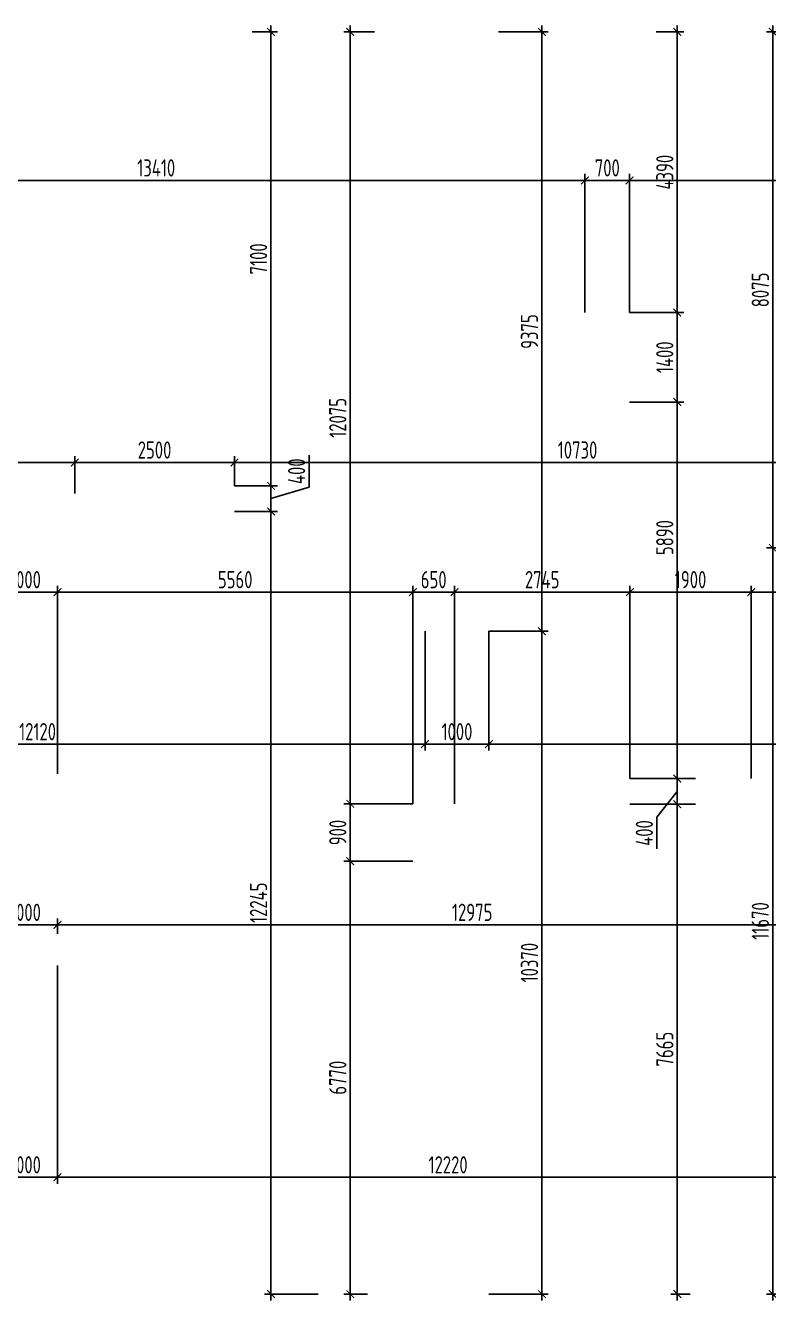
# Model space of a CAD drawing. Header units: millimetres. Extents: x -180271 to 536090, y 55086 to 131231.
# Drawn here: x 501699 to 513321, y 66626 to 86571 of the extents above; entities that cross this region are included whole.
import ezdxf

# ---------------------------------------------------------------- set-up
doc = ezdxf.new("R2010")
doc.units = ezdxf.units.MM
doc.layers.add('Размеры кровли ВК', color=14, linetype='Continuous', lineweight=9)
doc.layers.add('РАЗМЕРЫ КРОВЛИ ОВ', color=204, linetype='Continuous')
doc.layers.get('0').off()
doc.styles.add('ISOCPEUR', font='isocpeur.ttf', dxfattribs={"width": 0.7})
doc.dimstyles.new('R_100', dxfattribs={"dimtxt": 270, "dimasz": 120, "dimexe": 100, "dimexo": 0, "dimgap": 60, "dimtad": 1, "dimdec": 0, "dimrnd": 5, "dimzin": 0, "dimdsep": 46, "dimtxsty": 'ISOCPEUR', "dimblk": 'ARCHTICK', "dimcen": 0, "dimdle": 100, "dimclrd": 256, "dimclre": 256, "dimclrt": 256, "dimadec": 0, "dimazin": 0, "dimtfac": 2, "dimtdec": 0, "dimtofl": 0, "dimtmove": 1, "dimatfit": 3, "dimfxl": 1, "dimtvp": 3, "dimtolj": 1, "dimtzin": 0, "dimarcsym": 0})

# ---------------------------------------------------------------- blocks, each defined once
blk = doc.blocks.new('_ArchTick')
at = {"color": 0, "linetype": 'ByBlock', "const_width": 0.15}
blk.add_lwpolyline([(-0.5, -0.5), (0.5, 0.5)], dxfattribs=at)
blk = doc.blocks.new('*D3733')
at = {"layer": 'РАЗМЕРЫ КРОВЛИ ОВ', "lineweight": -2, "transparency": 16777216}
for p, q in [((501199, 74866), (501199, 77807)), ((502199, 74866), (502199, 77807)), ((501099, 77707), (502299, 77707))]:
    blk.add_line(p, q, dxfattribs=at)
at = {"layer": 'РАЗМЕРЫ КРОВЛИ ОВ', "lineweight": -2, "transparency": 16777216, "xscale": 120, "yscale": 120, "zscale": 120, "rotation": 180}
blk.add_blockref('_ArchTick', (501199, 77707), dxfattribs=at)
at = {"layer": 'РАЗМЕРЫ КРОВЛИ ОВ', "lineweight": -2, "transparency": 16777216, "xscale": 120, "yscale": 120, "zscale": 120}
blk.add_blockref('_ArchTick', (502199, 77707), dxfattribs=at)
at = {"layer": 'РАЗМЕРЫ КРОВЛИ ОВ', "transparency": 16777216, "insert": (501699, 77902), "char_height": 270, "attachment_point": 5, "style": 'ISOCPEUR'}
blk.add_mtext('\\A1;1000', dxfattribs=at)
blk = doc.blocks.new('*D3734')
at = {"layer": 'РАЗМЕРЫ КРОВЛИ ОВ', "lineweight": -2, "transparency": 16777216}
for p, q in [((502199, 74866), (502199, 77807)), ((507759, 74396), (507759, 77807)), ((502099, 77707), (507859, 77707))]:
    blk.add_line(p, q, dxfattribs=at)
at = {"layer": 'РАЗМЕРЫ КРОВЛИ ОВ', "lineweight": -2, "transparency": 16777216, "xscale": 120, "yscale": 120, "zscale": 120, "rotation": 180}
blk.add_blockref('_ArchTick', (502199, 77707), dxfattribs=at)
at = {"layer": 'РАЗМЕРЫ КРОВЛИ ОВ', "lineweight": -2, "transparency": 16777216, "xscale": 120, "yscale": 120, "zscale": 120}
blk.add_blockref('_ArchTick', (507759, 77707), dxfattribs=at)
at = {"layer": 'РАЗМЕРЫ КРОВЛИ ОВ', "transparency": 16777216, "insert": (504979, 77902), "char_height": 270, "attachment_point": 5, "style": 'ISOCPEUR'}
blk.add_mtext('\\A1;5560', dxfattribs=at)
blk = doc.blocks.new('*D3735')
at = {"layer": 'РАЗМЕРЫ КРОВЛИ ОВ', "lineweight": -2, "transparency": 16777216}
for p, q in [((507759, 74396), (507759, 77807)), ((508409, 74396), (508409, 77807)), ((507659, 77707), (508509, 77707))]:
    blk.add_line(p, q, dxfattribs=at)
at = {"layer": 'РАЗМЕРЫ КРОВЛИ ОВ', "lineweight": -2, "transparency": 16777216, "xscale": 120, "yscale": 120, "zscale": 120, "rotation": 180}
blk.add_blockref('_ArchTick', (507759, 77707), dxfattribs=at)
at = {"layer": 'РАЗМЕРЫ КРОВЛИ ОВ', "lineweight": -2, "transparency": 16777216, "xscale": 120, "yscale": 120, "zscale": 120}
blk.add_blockref('_ArchTick', (508409, 77707), dxfattribs=at)
at = {"layer": 'РАЗМЕРЫ КРОВЛИ ОВ', "transparency": 16777216, "insert": (508084, 77902), "char_height": 270, "attachment_point": 5, "style": 'ISOCPEUR'}
blk.add_mtext('\\A1;650', dxfattribs=at)
blk = doc.blocks.new('*D3736')
at = {"layer": 'РАЗМЕРЫ КРОВЛИ ОВ', "lineweight": -2, "transparency": 16777216}
for p, q in [((508409, 74396), (508409, 77807)), ((511152, 74790), (511152, 77807)), ((508309, 77707), (511252, 77707))]:
    blk.add_line(p, q, dxfattribs=at)
at = {"layer": 'РАЗМЕРЫ КРОВЛИ ОВ', "lineweight": -2, "transparency": 16777216, "xscale": 120, "yscale": 120, "zscale": 120, "rotation": 180}
blk.add_blockref('_ArchTick', (508409, 77707), dxfattribs=at)
at = {"layer": 'РАЗМЕРЫ КРОВЛИ ОВ', "lineweight": -2, "transparency": 16777216, "xscale": 120, "yscale": 120, "zscale": 120}
blk.add_blockref('_ArchTick', (511152, 77707), dxfattribs=at)
at = {"layer": 'РАЗМЕРЫ КРОВЛИ ОВ', "transparency": 16777216, "insert": (509781, 77902), "char_height": 270, "attachment_point": 5, "style": 'ISOCPEUR'}
blk.add_mtext('\\A1;2745', dxfattribs=at)
blk = doc.blocks.new('*D3737')
at = {"layer": 'РАЗМЕРЫ КРОВЛИ ОВ', "lineweight": -2, "transparency": 16777216}
for p, q in [((529639, 78248), (529639, 77607)), ((513051, 74790), (513051, 77807)), ((512951, 77707), (529739, 77707))]:
    blk.add_line(p, q, dxfattribs=at)
at = {"layer": 'РАЗМЕРЫ КРОВЛИ ОВ', "lineweight": -2, "transparency": 16777216, "xscale": 120, "yscale": 120, "zscale": 120, "rotation": 180}
blk.add_blockref('_ArchTick', (513051, 77707), dxfattribs=at)
at = {"layer": 'РАЗМЕРЫ КРОВЛИ ОВ', "lineweight": -2, "transparency": 16777216, "xscale": 120, "yscale": 120, "zscale": 120}
blk.add_blockref('_ArchTick', (529639, 77707), dxfattribs=at)
at = {"layer": 'РАЗМЕРЫ КРОВЛИ ОВ', "transparency": 16777216, "insert": (521345, 77902), "char_height": 270, "attachment_point": 5, "style": 'ISOCPEUR'}
blk.add_mtext('\\A1;16590', dxfattribs=at)
blk = doc.blocks.new('*D3746')
at = {"layer": 'РАЗМЕРЫ КРОВЛИ ОВ', "lineweight": -2, "transparency": 16777216}
for p, q in [((497039, 80611), (497039, 84248)), ((510449, 82081), (510449, 84248)), ((496939, 84148), (510549, 84148))]:
    blk.add_line(p, q, dxfattribs=at)
at = {"layer": 'РАЗМЕРЫ КРОВЛИ ОВ', "lineweight": -2, "transparency": 16777216, "xscale": 120, "yscale": 120, "zscale": 120, "rotation": 180}
blk.add_blockref('_ArchTick', (497039, 84148), dxfattribs=at)
at = {"layer": 'РАЗМЕРЫ КРОВЛИ ОВ', "lineweight": -2, "transparency": 16777216, "xscale": 120, "yscale": 120, "zscale": 120}
blk.add_blockref('_ArchTick', (510449, 84148), dxfattribs=at)
at = {"layer": 'РАЗМЕРЫ КРОВЛИ ОВ', "transparency": 16777216, "insert": (503744, 84343), "char_height": 270, "attachment_point": 5, "style": 'ISOCPEUR'}
blk.add_mtext('\\A1;13410', dxfattribs=at)
blk = doc.blocks.new('*D3747')
at = {"layer": 'РАЗМЕРЫ КРОВЛИ ОВ', "lineweight": -2, "transparency": 16777216}
for p, q in [((510449, 82081), (510449, 84248)), ((511149, 82081), (511149, 84248)), ((510349, 84148), (511249, 84148))]:
    blk.add_line(p, q, dxfattribs=at)
at = {"layer": 'РАЗМЕРЫ КРОВЛИ ОВ', "lineweight": -2, "transparency": 16777216, "xscale": 120, "yscale": 120, "zscale": 120, "rotation": 180}
blk.add_blockref('_ArchTick', (510449, 84148), dxfattribs=at)
at = {"layer": 'РАЗМЕРЫ КРОВЛИ ОВ', "lineweight": -2, "transparency": 16777216, "xscale": 120, "yscale": 120, "zscale": 120}
blk.add_blockref('_ArchTick', (511149, 84148), dxfattribs=at)
at = {"layer": 'РАЗМЕРЫ КРОВЛИ ОВ', "transparency": 16777216, "insert": (510799, 84343), "char_height": 270, "attachment_point": 5, "style": 'ISOCPEUR'}
blk.add_mtext('\\A1;700', dxfattribs=at)
blk = doc.blocks.new('*D3748')
at = {"layer": 'РАЗМЕРЫ КРОВЛИ ОВ', "lineweight": -2, "transparency": 16777216}
for p, q in [((511149, 82081), (511149, 84248)), ((519039, 83814), (519039, 84248)), ((511049, 84148), (519139, 84148))]:
    blk.add_line(p, q, dxfattribs=at)
at = {"layer": 'РАЗМЕРЫ КРОВЛИ ОВ', "lineweight": -2, "transparency": 16777216, "xscale": 120, "yscale": 120, "zscale": 120, "rotation": 180}
blk.add_blockref('_ArchTick', (511149, 84148), dxfattribs=at)
at = {"layer": 'РАЗМЕРЫ КРОВЛИ ОВ', "lineweight": -2, "transparency": 16777216, "xscale": 120, "yscale": 120, "zscale": 120}
blk.add_blockref('_ArchTick', (519039, 84148), dxfattribs=at)
at = {"layer": 'РАЗМЕРЫ КРОВЛИ ОВ', "transparency": 16777216, "insert": (515094, 84343), "char_height": 270, "attachment_point": 5, "style": 'ISOCPEUR'}
blk.add_mtext('\\A1;7890', dxfattribs=at)
blk = doc.blocks.new('*D3776')
at = {"layer": 'РАЗМЕРЫ КРОВЛИ ОВ', "lineweight": -2, "transparency": 16777216}
for p, q in [((502199, 71866), (502199, 68453)), ((514419, 70116), (514419, 68453)), ((514519, 68553), (502099, 68553))]:
    blk.add_line(p, q, dxfattribs=at)
at = {"layer": 'РАЗМЕРЫ КРОВЛИ ОВ', "lineweight": -2, "transparency": 16777216, "xscale": 120, "yscale": 120, "zscale": 120, "rotation": 180}
blk.add_blockref('_ArchTick', (502199, 68553), dxfattribs=at)
at = {"layer": 'РАЗМЕРЫ КРОВЛИ ОВ', "lineweight": -2, "transparency": 16777216, "xscale": 120, "yscale": 120, "zscale": 120}
blk.add_blockref('_ArchTick', (514419, 68553), dxfattribs=at)
at = {"layer": 'РАЗМЕРЫ КРОВЛИ ОВ', "transparency": 16777216, "insert": (508309, 68748), "char_height": 270, "attachment_point": 5, "style": 'ISOCPEUR'}
blk.add_mtext('\\A1;12220', dxfattribs=at)
blk = doc.blocks.new('*D3777')
at = {"layer": 'РАЗМЕРЫ КРОВЛИ ОВ', "lineweight": -2, "transparency": 16777216}
for p, q in [((501199, 71866), (501199, 68453)), ((502199, 71866), (502199, 68453)), ((502299, 68553), (501099, 68553))]:
    blk.add_line(p, q, dxfattribs=at)
at = {"layer": 'РАЗМЕРЫ КРОВЛИ ОВ', "lineweight": -2, "transparency": 16777216, "xscale": 120, "yscale": 120, "zscale": 120, "rotation": 180}
blk.add_blockref('_ArchTick', (501199, 68553), dxfattribs=at)
at = {"layer": 'РАЗМЕРЫ КРОВЛИ ОВ', "lineweight": -2, "transparency": 16777216, "xscale": 120, "yscale": 120, "zscale": 120}
blk.add_blockref('_ArchTick', (502199, 68553), dxfattribs=at)
at = {"layer": 'РАЗМЕРЫ КРОВЛИ ОВ', "transparency": 16777216, "insert": (501699, 68748), "char_height": 270, "attachment_point": 5, "style": 'ISOCPEUR'}
blk.add_mtext('\\A1;1000', dxfattribs=at)
blk = doc.blocks.new('*D3798')
at = {"layer": 'РАЗМЕРЫ КРОВЛИ ОВ', "lineweight": -2, "transparency": 16777216}
for p, q in [((501199, 72397), (501199, 72603)), ((502199, 72362), (502199, 72603)), ((501099, 72503), (502299, 72503))]:
    blk.add_line(p, q, dxfattribs=at)
at = {"layer": 'РАЗМЕРЫ КРОВЛИ ОВ', "lineweight": -2, "transparency": 16777216, "xscale": 120, "yscale": 120, "zscale": 120, "rotation": 180}
blk.add_blockref('_ArchTick', (501199, 72503), dxfattribs=at)
at = {"layer": 'РАЗМЕРЫ КРОВЛИ ОВ', "lineweight": -2, "transparency": 16777216, "xscale": 120, "yscale": 120, "zscale": 120}
blk.add_blockref('_ArchTick', (502199, 72503), dxfattribs=at)
at = {"layer": 'РАЗМЕРЫ КРОВЛИ ОВ', "transparency": 16777216, "insert": (501699, 72698), "char_height": 270, "attachment_point": 5, "style": 'ISOCPEUR'}
blk.add_mtext('\\A1;1000', dxfattribs=at)
blk = doc.blocks.new('*D3799')
at = {"layer": 'РАЗМЕРЫ КРОВЛИ ОВ', "lineweight": -2, "transparency": 16777216}
for p, q in [((515172, 72961), (515172, 72403)), ((502199, 72362), (502199, 72603)), ((502099, 72503), (515272, 72503))]:
    blk.add_line(p, q, dxfattribs=at)
at = {"layer": 'РАЗМЕРЫ КРОВЛИ ОВ', "lineweight": -2, "transparency": 16777216, "xscale": 120, "yscale": 120, "zscale": 120, "rotation": 180}
blk.add_blockref('_ArchTick', (502199, 72503), dxfattribs=at)
at = {"layer": 'РАЗМЕРЫ КРОВЛИ ОВ', "lineweight": -2, "transparency": 16777216, "xscale": 120, "yscale": 120, "zscale": 120}
blk.add_blockref('_ArchTick', (515172, 72503), dxfattribs=at)
at = {"layer": 'РАЗМЕРЫ КРОВЛИ ОВ', "transparency": 16777216, "insert": (508686, 72698), "char_height": 270, "attachment_point": 5, "style": 'ISOCPEUR'}
blk.add_mtext('\\A1;12975', dxfattribs=at)
blk = doc.blocks.new('*D3814')
at = {"layer": 'РАЗМЕРЫ КРОВЛИ ОВ', "lineweight": -2, "transparency": 16777216}
for p, q in [((507759, 73496), (506679, 73496)), ((506779, 66626), (506779, 73596)), ((507047, 66726), (506679, 66726))]:
    blk.add_line(p, q, dxfattribs=at)
at = {"layer": 'РАЗМЕРЫ КРОВЛИ ОВ', "lineweight": -2, "transparency": 16777216, "xscale": 120, "yscale": 120, "zscale": 120}
for p, rotation in [((506779, 73496), 90), ((506779, 66726), 270)]:
    blk.add_blockref('_ArchTick', p, dxfattribs=dict(at, rotation=rotation))
at = {"layer": 'РАЗМЕРЫ КРОВЛИ ОВ', "transparency": 16777216, "insert": (506584, 70111), "char_height": 270, "attachment_point": 5, "rotation": 90, "style": 'ISOCPEUR'}
blk.add_mtext('\\A1;6770', dxfattribs=at)
blk = doc.blocks.new('*D3815')
at = {"layer": 'РАЗМЕРЫ КРОВЛИ ОВ', "lineweight": -2, "transparency": 16777216}
for p, q in [((507759, 74396), (506679, 74396)), ((506779, 73396), (506779, 74496)), ((507759, 73496), (506679, 73496))]:
    blk.add_line(p, q, dxfattribs=at)
at = {"layer": 'РАЗМЕРЫ КРОВЛИ ОВ', "lineweight": -2, "transparency": 16777216, "xscale": 120, "yscale": 120, "zscale": 120}
for p, rotation in [((506779, 74396), 90), ((506779, 73496), 270)]:
    blk.add_blockref('_ArchTick', p, dxfattribs=dict(at, rotation=rotation))
at = {"layer": 'РАЗМЕРЫ КРОВЛИ ОВ', "transparency": 16777216, "insert": (506584, 73946), "char_height": 270, "attachment_point": 5, "rotation": 90, "style": 'ISOCPEUR'}
blk.add_mtext('\\A1;900', dxfattribs=at)
blk = doc.blocks.new('*D3816')
at = {"layer": 'РАЗМЕРЫ КРОВЛИ ОВ', "lineweight": -2, "transparency": 16777216}
for p, q in [((506779, 74296), (506779, 86571)), ((507159, 86471), (506679, 86471)), ((507759, 74396), (506679, 74396))]:
    blk.add_line(p, q, dxfattribs=at)
at = {"layer": 'РАЗМЕРЫ КРОВЛИ ОВ', "lineweight": -2, "transparency": 16777216, "xscale": 120, "yscale": 120, "zscale": 120}
for p, rotation in [((506779, 86471), 90), ((506779, 74396), 270)]:
    blk.add_blockref('_ArchTick', p, dxfattribs=dict(at, rotation=rotation))
at = {"layer": 'РАЗМЕРЫ КРОВЛИ ОВ', "transparency": 16777216, "insert": (506584, 80433), "char_height": 270, "attachment_point": 5, "rotation": 90, "style": 'ISOCPEUR'}
blk.add_mtext('\\A1;12075', dxfattribs=at)
blk = doc.blocks.new('*D3817')
at = {"layer": 'РАЗМЕРЫ КРОВЛИ ОВ', "lineweight": -2, "transparency": 16777216}
for p, q in [((511894, 66626), (511894, 74490)), ((511152, 74390), (511994, 74390)), ((512095, 66726), (511794, 66726))]:
    blk.add_line(p, q, dxfattribs=at)
at = {"layer": 'РАЗМЕРЫ КРОВЛИ ОВ', "lineweight": -2, "transparency": 16777216, "xscale": 120, "yscale": 120, "zscale": 120}
for p, rotation in [((511894, 74390), 90), ((511894, 66726), 270)]:
    blk.add_blockref('_ArchTick', p, dxfattribs=dict(at, rotation=rotation))
at = {"layer": 'РАЗМЕРЫ КРОВЛИ ОВ', "transparency": 16777216, "insert": (511699, 70558), "char_height": 270, "attachment_point": 5, "rotation": 90, "style": 'ISOCPEUR'}
blk.add_mtext('\\A1;7665', dxfattribs=at)
blk = doc.blocks.new('*D3818')
at = {"layer": 'РАЗМЕРЫ КРОВЛИ ОВ', "lineweight": -2, "transparency": 16777216}
for p, q in [((511894, 74690), (511894, 80781)), ((511149, 80681), (511994, 80681)), ((511152, 74790), (511994, 74790))]:
    blk.add_line(p, q, dxfattribs=at)
at = {"layer": 'РАЗМЕРЫ КРОВЛИ ОВ', "lineweight": -2, "transparency": 16777216, "xscale": 120, "yscale": 120, "zscale": 120}
for p, rotation in [((511894, 80681), 90), ((511894, 74790), 270)]:
    blk.add_blockref('_ArchTick', p, dxfattribs=dict(at, rotation=rotation))
at = {"layer": 'РАЗМЕРЫ КРОВЛИ ОВ', "transparency": 16777216, "insert": (511699, 78560), "char_height": 270, "attachment_point": 5, "rotation": 90, "style": 'ISOCPEUR'}
blk.add_mtext('\\A1;5890', dxfattribs=at)
blk = doc.blocks.new('*D3819')
at = {"layer": 'РАЗМЕРЫ КРОВЛИ ОВ', "lineweight": -2, "transparency": 16777216}
for p, q in [((511894, 80581), (511894, 82181)), ((511149, 82081), (511994, 82081)), ((511149, 80681), (511994, 80681))]:
    blk.add_line(p, q, dxfattribs=at)
at = {"layer": 'РАЗМЕРЫ КРОВЛИ ОВ', "lineweight": -2, "transparency": 16777216, "xscale": 120, "yscale": 120, "zscale": 120}
for p, rotation in [((511894, 82081), 90), ((511894, 80681), 270)]:
    blk.add_blockref('_ArchTick', p, dxfattribs=dict(at, rotation=rotation))
at = {"layer": 'РАЗМЕРЫ КРОВЛИ ОВ', "transparency": 16777216, "insert": (511699, 81381), "char_height": 270, "attachment_point": 5, "rotation": 90, "style": 'ISOCPEUR'}
blk.add_mtext('\\A1;1400', dxfattribs=at)
blk = doc.blocks.new('*D3820')
at = {"layer": 'РАЗМЕРЫ КРОВЛИ ОВ', "lineweight": -2, "transparency": 16777216}
for p, q in [((511894, 81981), (511894, 86571)), ((511562, 86471), (511994, 86471)), ((511149, 82081), (511994, 82081))]:
    blk.add_line(p, q, dxfattribs=at)
at = {"layer": 'РАЗМЕРЫ КРОВЛИ ОВ', "lineweight": -2, "transparency": 16777216, "xscale": 120, "yscale": 120, "zscale": 120}
for p, rotation in [((511894, 86471), 90), ((511894, 82081), 270)]:
    blk.add_blockref('_ArchTick', p, dxfattribs=dict(at, rotation=rotation))
at = {"layer": 'РАЗМЕРЫ КРОВЛИ ОВ', "transparency": 16777216, "insert": (511699, 84276), "char_height": 270, "attachment_point": 5, "rotation": 90, "style": 'ISOCPEUR'}
blk.add_mtext('\\A1;4390', dxfattribs=at)
blk = doc.blocks.new('*D3852')
at = {"layer": 'РАЗМЕРЫ КРОВЛИ ОВ', "lineweight": -2, "transparency": 16777216}
for p, q in [((504967, 79370), (504967, 79835)), ((515700, 79370), (515700, 79835)), ((515800, 79735), (504867, 79735))]:
    blk.add_line(p, q, dxfattribs=at)
at = {"layer": 'РАЗМЕРЫ КРОВЛИ ОВ', "lineweight": -2, "transparency": 16777216, "xscale": 120, "yscale": 120, "zscale": 120, "rotation": 180}
blk.add_blockref('_ArchTick', (504967, 79735), dxfattribs=at)
at = {"layer": 'РАЗМЕРЫ КРОВЛИ ОВ', "lineweight": -2, "transparency": 16777216, "xscale": 120, "yscale": 120, "zscale": 120}
blk.add_blockref('_ArchTick', (515700, 79735), dxfattribs=at)
at = {"layer": 'РАЗМЕРЫ КРОВЛИ ОВ', "transparency": 16777216, "insert": (510334, 79930), "char_height": 270, "attachment_point": 5, "style": 'ISOCPEUR'}
blk.add_mtext('\\A1;10730', dxfattribs=at)
blk = doc.blocks.new('*D3853')
at = {"layer": 'РАЗМЕРЫ КРОВЛИ ОВ', "lineweight": -2, "transparency": 16777216}
for p, q in [((502469, 79250), (502469, 79835)), ((504967, 79370), (504967, 79835)), ((505067, 79735), (502369, 79735))]:
    blk.add_line(p, q, dxfattribs=at)
at = {"layer": 'РАЗМЕРЫ КРОВЛИ ОВ', "lineweight": -2, "transparency": 16777216, "xscale": 120, "yscale": 120, "zscale": 120, "rotation": 180}
blk.add_blockref('_ArchTick', (502469, 79735), dxfattribs=at)
at = {"layer": 'РАЗМЕРЫ КРОВЛИ ОВ', "lineweight": -2, "transparency": 16777216, "xscale": 120, "yscale": 120, "zscale": 120}
blk.add_blockref('_ArchTick', (504967, 79735), dxfattribs=at)
at = {"layer": 'РАЗМЕРЫ КРОВЛИ ОВ', "transparency": 16777216, "insert": (503718, 79930), "char_height": 270, "attachment_point": 5, "style": 'ISOCPEUR'}
blk.add_mtext('\\A1;2500', dxfattribs=at)
blk = doc.blocks.new('*D3854')
at = {"layer": 'РАЗМЕРЫ КРОВЛИ ОВ', "lineweight": -2, "transparency": 16777216}
for p, q in [((495702, 79250), (495702, 79835)), ((502469, 79250), (502469, 79835)), ((502569, 79735), (495602, 79735))]:
    blk.add_line(p, q, dxfattribs=at)
at = {"layer": 'РАЗМЕРЫ КРОВЛИ ОВ', "lineweight": -2, "transparency": 16777216, "xscale": 120, "yscale": 120, "zscale": 120, "rotation": 180}
blk.add_blockref('_ArchTick', (495702, 79735), dxfattribs=at)
at = {"layer": 'РАЗМЕРЫ КРОВЛИ ОВ', "lineweight": -2, "transparency": 16777216, "xscale": 120, "yscale": 120, "zscale": 120}
blk.add_blockref('_ArchTick', (502469, 79735), dxfattribs=at)
at = {"layer": 'РАЗМЕРЫ КРОВЛИ ОВ', "transparency": 16777216, "insert": (499086, 79930), "char_height": 270, "attachment_point": 5, "style": 'ISOCPEUR'}
blk.add_mtext('\\A1;6765', dxfattribs=at)
blk = doc.blocks.new('*D3857')
at = {"layer": 'РАЗМЕРЫ КРОВЛИ ОВ', "lineweight": -2, "transparency": 16777216}
for p, q in [((511152, 74790), (511152, 77807)), ((513051, 74790), (513051, 77807)), ((513151, 77707), (511052, 77707))]:
    blk.add_line(p, q, dxfattribs=at)
at = {"layer": 'РАЗМЕРЫ КРОВЛИ ОВ', "lineweight": -2, "transparency": 16777216, "xscale": 120, "yscale": 120, "zscale": 120, "rotation": 180}
blk.add_blockref('_ArchTick', (511152, 77707), dxfattribs=at)
at = {"layer": 'РАЗМЕРЫ КРОВЛИ ОВ', "lineweight": -2, "transparency": 16777216, "xscale": 120, "yscale": 120, "zscale": 120}
blk.add_blockref('_ArchTick', (513051, 77707), dxfattribs=at)
at = {"layer": 'РАЗМЕРЫ КРОВЛИ ОВ', "transparency": 16777216, "insert": (512102, 77902), "char_height": 270, "attachment_point": 5, "style": 'ISOCPEUR'}
blk.add_mtext('\\A1;1900', dxfattribs=at)
blk = doc.blocks.new('*D3858')
at = {"layer": 'РАЗМЕРЫ КРОВЛИ ОВ', "lineweight": -2, "transparency": 16777216}
for p, q in [((511894, 74890), (511894, 74290)), ((512178, 74790), (511794, 74790)), ((511894, 74590), (511574, 74188)), ((512178, 74390), (511794, 74390)), ((511574, 74188), (511574, 73690))]:
    blk.add_line(p, q, dxfattribs=at)
at = {"layer": 'РАЗМЕРЫ КРОВЛИ ОВ', "lineweight": -2, "transparency": 16777216, "xscale": 120, "yscale": 120, "zscale": 120}
for p, rotation in [((511894, 74790), 90), ((511894, 74390), 270)]:
    blk.add_blockref('_ArchTick', p, dxfattribs=dict(at, rotation=rotation))
at = {"layer": 'РАЗМЕРЫ КРОВЛИ ОВ', "transparency": 16777216, "insert": (511379, 73939), "char_height": 270, "attachment_point": 5, "rotation": 90, "style": 'ISOCPEUR'}
blk.add_mtext('\\A1;400', dxfattribs=at)
blk = doc.blocks.new('*D3862')
at = {"layer": 'РАЗМЕРЫ КРОВЛИ ОВ', "lineweight": -2, "transparency": 16777216}
for p, q in [((505539, 86571), (505539, 79270)), ((505244, 86471), (505639, 86471)), ((504967, 79370), (505639, 79370))]:
    blk.add_line(p, q, dxfattribs=at)
at = {"layer": 'РАЗМЕРЫ КРОВЛИ ОВ', "lineweight": -2, "transparency": 16777216, "xscale": 120, "yscale": 120, "zscale": 120}
for p, rotation in [((505539, 86471), 90), ((505539, 79370), 270)]:
    blk.add_blockref('_ArchTick', p, dxfattribs=dict(at, rotation=rotation))
at = {"layer": 'РАЗМЕРЫ КРОВЛИ ОВ', "transparency": 16777216, "insert": (505344, 82920), "char_height": 270, "attachment_point": 5, "rotation": 90, "style": 'ISOCPEUR'}
blk.add_mtext('\\A1;7100', dxfattribs=at)
blk = doc.blocks.new('*D3863')
at = {"layer": 'РАЗМЕРЫ КРОВЛИ ОВ', "lineweight": -2, "transparency": 16777216}
for p, q in [((506134, 79349), (506134, 79847)), ((505539, 79470), (505539, 78870)), ((504967, 79370), (505639, 79370)), ((505539, 79170), (506134, 79349)), ((504967, 78970), (505639, 78970))]:
    blk.add_line(p, q, dxfattribs=at)
at = {"layer": 'РАЗМЕРЫ КРОВЛИ ОВ', "lineweight": -2, "transparency": 16777216, "xscale": 120, "yscale": 120, "zscale": 120}
for p, rotation in [((505539, 79370), 90), ((505539, 78970), 270)]:
    blk.add_blockref('_ArchTick', p, dxfattribs=dict(at, rotation=rotation))
at = {"layer": 'РАЗМЕРЫ КРОВЛИ ОВ', "transparency": 16777216, "insert": (505939, 79598), "char_height": 270, "attachment_point": 5, "rotation": 90, "style": 'ISOCPEUR'}
blk.add_mtext('\\A1;400', dxfattribs=at)
blk = doc.blocks.new('*D3864')
at = {"layer": 'РАЗМЕРЫ КРОВЛИ ОВ', "lineweight": -2, "transparency": 16777216}
for p, q in [((505539, 79070), (505539, 66626)), ((504967, 78970), (505639, 78970)), ((506275, 66726), (505439, 66726))]:
    blk.add_line(p, q, dxfattribs=at)
at = {"layer": 'РАЗМЕРЫ КРОВЛИ ОВ', "lineweight": -2, "transparency": 16777216, "xscale": 120, "yscale": 120, "zscale": 120}
for p, rotation in [((505539, 78970), 90), ((505539, 66726), 270)]:
    blk.add_blockref('_ArchTick', p, dxfattribs=dict(at, rotation=rotation))
at = {"layer": 'РАЗМЕРЫ КРОВЛИ ОВ', "transparency": 16777216, "insert": (505344, 72848), "char_height": 270, "attachment_point": 5, "rotation": 90, "style": 'ISOCPEUR'}
blk.add_mtext('\\A1;12245', dxfattribs=at)
blk = doc.blocks.new('*D22565')
at = {"layer": 'Размеры кровли ВК', "lineweight": -2, "transparency": 16777216}
for p, q in [((509777, 77196), (509777, 66626)), ((508948, 77096), (509877, 77096)), ((508948, 66726), (509877, 66726))]:
    blk.add_line(p, q, dxfattribs=at)
at = {"layer": 'Размеры кровли ВК', "lineweight": -2, "transparency": 16777216, "xscale": 120, "yscale": 120, "zscale": 120}
for p, rotation in [((509777, 77096), 90), ((509777, 66726), 270)]:
    blk.add_blockref('_ArchTick', p, dxfattribs=dict(at, rotation=rotation))
at = {"layer": 'Размеры кровли ВК', "transparency": 16777216, "insert": (509582, 71911), "char_height": 270, "attachment_point": 5, "rotation": 90, "style": 'ISOCPEUR'}
blk.add_mtext('\\A1;10370', dxfattribs=at)
blk = doc.blocks.new('*D22566')
at = {"layer": 'Размеры кровли ВК', "lineweight": -2, "transparency": 16777216}
for p, q in [((509777, 76996), (509777, 86571)), ((509096, 86471), (509877, 86471)), ((508948, 77096), (509877, 77096))]:
    blk.add_line(p, q, dxfattribs=at)
at = {"layer": 'Размеры кровли ВК', "lineweight": -2, "transparency": 16777216, "xscale": 120, "yscale": 120, "zscale": 120}
for p, rotation in [((509777, 86471), 90), ((509777, 77096), 270)]:
    blk.add_blockref('_ArchTick', p, dxfattribs=dict(at, rotation=rotation))
at = {"layer": 'Размеры кровли ВК', "transparency": 16777216, "insert": (509582, 81783), "char_height": 270, "attachment_point": 5, "rotation": 90, "style": 'ISOCPEUR'}
blk.add_mtext('\\A1;9375', dxfattribs=at)
blk = doc.blocks.new('*D22567')
at = {"layer": 'Размеры кровли ВК', "lineweight": -2, "transparency": 16777216}
for p, q in [((507948, 77095), (507948, 75229)), ((508948, 77095), (508948, 75229)), ((509048, 75329), (507848, 75329))]:
    blk.add_line(p, q, dxfattribs=at)
at = {"layer": 'Размеры кровли ВК', "lineweight": -2, "transparency": 16777216, "xscale": 120, "yscale": 120, "zscale": 120, "rotation": 180}
blk.add_blockref('_ArchTick', (507948, 75329), dxfattribs=at)
at = {"layer": 'Размеры кровли ВК', "lineweight": -2, "transparency": 16777216, "xscale": 120, "yscale": 120, "zscale": 120}
blk.add_blockref('_ArchTick', (508948, 75329), dxfattribs=at)
at = {"layer": 'Размеры кровли ВК', "transparency": 16777216, "insert": (508448, 75524), "char_height": 270, "attachment_point": 5, "style": 'ISOCPEUR'}
blk.add_mtext('\\A1;1000', dxfattribs=at)
blk = doc.blocks.new('*D22568')
at = {"layer": 'Размеры кровли ВК', "lineweight": -2, "transparency": 16777216}
for p, q in [((495828, 77095), (495828, 75229)), ((507948, 77095), (507948, 75229)), ((508048, 75329), (495728, 75329))]:
    blk.add_line(p, q, dxfattribs=at)
at = {"layer": 'Размеры кровли ВК', "lineweight": -2, "transparency": 16777216, "xscale": 120, "yscale": 120, "zscale": 120, "rotation": 180}
blk.add_blockref('_ArchTick', (495828, 75329), dxfattribs=at)
at = {"layer": 'Размеры кровли ВК', "lineweight": -2, "transparency": 16777216, "xscale": 120, "yscale": 120, "zscale": 120}
blk.add_blockref('_ArchTick', (507948, 75329), dxfattribs=at)
at = {"layer": 'Размеры кровли ВК', "transparency": 16777216, "insert": (501888, 75524), "char_height": 270, "attachment_point": 5, "style": 'ISOCPEUR'}
blk.add_mtext('\\A1;12120', dxfattribs=at)
blk = doc.blocks.new('*D22571')
at = {"layer": 'Размеры кровли ВК', "lineweight": -2, "transparency": 16777216}
for p, q in [((508948, 77096), (508948, 75229)), ((529639, 75898), (529639, 75229)), ((508848, 75329), (529739, 75329))]:
    blk.add_line(p, q, dxfattribs=at)
at = {"layer": 'Размеры кровли ВК', "lineweight": -2, "transparency": 16777216, "xscale": 120, "yscale": 120, "zscale": 120, "rotation": 180}
blk.add_blockref('_ArchTick', (508948, 75329), dxfattribs=at)
at = {"layer": 'Размеры кровли ВК', "lineweight": -2, "transparency": 16777216, "xscale": 120, "yscale": 120, "zscale": 120}
blk.add_blockref('_ArchTick', (529639, 75329), dxfattribs=at)
at = {"layer": 'Размеры кровли ВК', "transparency": 16777216, "insert": (519294, 75524), "char_height": 270, "attachment_point": 5, "style": 'ISOCPEUR'}
blk.add_mtext('\\A1;20690', dxfattribs=at)
blk = doc.blocks.new('*D22572')
at = {"layer": 'Размеры кровли ВК', "lineweight": -2, "transparency": 16777216}
for p, q in [((513388, 78298), (513388, 86571)), ((516644, 86471), (513288, 86471)), ((516376, 78398), (513288, 78398))]:
    blk.add_line(p, q, dxfattribs=at)
at = {"layer": 'Размеры кровли ВК', "lineweight": -2, "transparency": 16777216, "xscale": 120, "yscale": 120, "zscale": 120}
for p, rotation in [((513388, 86471), 90), ((513388, 78398), 270)]:
    blk.add_blockref('_ArchTick', p, dxfattribs=dict(at, rotation=rotation))
at = {"layer": 'Размеры кровли ВК', "transparency": 16777216, "insert": (513193, 82434), "char_height": 270, "attachment_point": 5, "rotation": 90, "style": 'ISOCPEUR'}
blk.add_mtext('\\A1;8075', dxfattribs=at)
blk = doc.blocks.new('*D22573')
at = {"layer": 'Размеры кровли ВК', "lineweight": -2, "transparency": 16777216}
for p, q in [((516376, 78398), (513288, 78398)), ((513388, 78498), (513388, 66626)), ((513851, 66726), (513288, 66726))]:
    blk.add_line(p, q, dxfattribs=at)
at = {"layer": 'Размеры кровли ВК', "lineweight": -2, "transparency": 16777216, "xscale": 120, "yscale": 120, "zscale": 120}
for p, rotation in [((513388, 78398), 90), ((513388, 66726), 270)]:
    blk.add_blockref('_ArchTick', p, dxfattribs=dict(at, rotation=rotation))
at = {"layer": 'Размеры кровли ВК', "transparency": 16777216, "insert": (513193, 72562), "char_height": 270, "attachment_point": 5, "rotation": 90, "style": 'ISOCPEUR'}
blk.add_mtext('\\A1;11670', dxfattribs=at)

msp = doc.modelspace()

# ---------------------------------------------------------------- dimensions: what is measured, and where the dimension line sits
at = {"layer": 'Размеры кровли ВК'}
for base, p1, p2, picture, middle in [((509776.7, 86470.7), (508948.4, 77095.5), (509096.4, 86470.7), '*D22566', (509581.7, 81783.1)), ((513388.5, 86470.7), (516375.6, 78397.6), (516644.3, 86470.7), '*D22572', (513193.5, 82434.1)), ((513388.5, 66725.7), (516375.6, 78397.6), (513851.1, 66725.7), '*D22573', (513193.5, 72561.6)), ((509776.7, 66725.7), (508948.4, 77095.5), (508948.4, 66725.7), '*D22565', (509581.7, 71910.6))]:
    dim = msp.add_linear_dim(base=base, p1=p1, p2=p2, angle=90, dimstyle='R_100', override={"dimpost": '\\X'}, dxfattribs=at)
    dim.commit()
    dim.dimension.update_dxf_attribs({"geometry": picture, "text_midpoint": middle})
for base, p1, p2, picture, middle in [((495828, 75329), (507948.4, 77095.5), (495828, 77095.5), '*D22568', (501888.2, 75524)), ((507948.4, 75329), (508948.4, 77095.5), (507948.4, 77095.5), '*D22567', (508448.4, 75524)), ((529639.3, 75329), (508948.4, 77095.5), (529639.3, 75897.7), '*D22571', (519293.8, 75524))]:
    dim = msp.add_linear_dim(base=base, p1=p1, p2=p2, dimstyle='R_100', override={"dimpost": '\\X'}, dxfattribs=at)
    dim.commit()
    dim.dimension.update_dxf_attribs({"geometry": picture, "text_midpoint": middle})
at = {"layer": 'РАЗМЕРЫ КРОВЛИ ОВ'}
for base, p1, p2, picture, middle in [((505539, 79370.3), (505244, 86470.7), (504967.3, 79370.3), '*D3862', (505344, 82920.5)), ((506778.7, 86470.7), (507759.3, 74395.7), (507158.9, 86470.7), '*D3816', (506583.7, 80433.2)), ((511893.9, 86470.7), (511149.3, 82080.7), (511562.2, 86470.7), '*D3820', (511698.9, 84275.7)), ((511893.9, 82080.7), (511149.3, 80680.7), (511149.3, 82080.7), '*D3819', (511698.9, 81380.7)), ((505539, 78970.3), (504967.3, 79370.3), (504967.3, 78970.3), '*D3863', (505939, 79408.8)), ((505539, 66725.7), (504967.3, 78970.3), (506275.1, 66725.7), '*D3864', (505344, 72848)), ((506778.7, 74395.7), (507759.3, 73495.7), (507759.3, 74395.7), '*D3815', (506583.7, 73945.7)), ((511893.9, 74390.1), (512095.2, 66725.7), (511152.4, 74390.1), '*D3817', (511698.9, 70557.9)), ((506778.7, 73495.7), (507047.2, 66725.7), (507759.3, 73495.7), '*D3814', (506583.7, 70110.7))]:
    dim = msp.add_linear_dim(base=base, p1=p1, p2=p2, angle=90, dimstyle='R_100', override={"dimpost": '\\X'}, dxfattribs=at)
    dim.commit()
    dim.dimension.update_dxf_attribs({"geometry": picture, "text_midpoint": middle})
for base, p1, p2, picture, middle in [((510449.3, 84147.9), (497039.3, 80610.7), (510449.3, 82080.7), '*D3746', (503744.3, 84342.9)), ((511149.3, 84147.9), (510449.3, 82080.7), (511149.3, 82080.7), '*D3747', (510799.3, 84342.9)), ((519039.3, 84147.9), (511149.3, 82080.7), (519039.3, 83813.8), '*D3748', (515094.3, 84342.9)), ((495702.4, 79735), (502469.1, 79250.3), (495702.4, 79250.3), '*D3854', (499085.8, 79930)), ((502469.1, 79735), (504967.3, 79370.3), (502469.1, 79250.3), '*D3853', (503718.2, 79930)), ((504967.3, 79735), (515699.7, 79370.4), (504967.3, 79370.3), '*D3852', (510333.5, 79930)), ((529639.3, 77706.8), (513050.7, 74790.1), (529639.3, 78248.1), '*D3737', (521345, 77901.8)), ((502199.3, 77706.8), (501199.2, 74865.7), (502199.3, 74865.7), '*D3733', (501699.3, 77901.8)), ((507759.3, 77706.8), (502199.3, 74865.7), (507759.3, 74395.7), '*D3734', (504979.3, 77901.8)), ((508409.3, 77706.8), (507759.3, 74395.7), (508409.3, 74395.7), '*D3735', (508084.3, 77901.8)), ((511152.4, 77706.8), (508409.3, 74395.7), (511152.4, 74790.1), '*D3736', (509780.9, 77901.8)), ((511152.4, 77706.8), (513050.7, 74790.1), (511152.4, 74790.1), '*D3857', (512101.6, 77901.8)), ((502199.3, 72502.5), (501199.2, 72396.9), (502199.3, 72361.7), '*D3798', (501699.3, 72697.5)), ((515172.3, 72502.5), (502199.3, 72361.7), (515172.3, 72960.7), '*D3799', (508685.8, 72697.5)), ((501199.2, 68553.4), (502199.3, 71865.7), (501199.2, 71865.7), '*D3777', (501699.3, 68748.4)), ((502199.3, 68553.4), (514419.3, 70115.7), (502199.3, 71865.7), '*D3776', (508309.3, 68748.4))]:
    dim = msp.add_linear_dim(base=base, p1=p1, p2=p2, dimstyle='R_100', override={"dimpost": '\\X'}, dxfattribs=at)
    dim.commit()
    dim.dimension.update_dxf_attribs({"geometry": picture, "text_midpoint": middle})
for base, p1, p2, picture, middle in [((511893.9, 80680.7), (511152.4, 74790.1), (511149.3, 80680.7), '*D3818', (511893.9, 78560.4)), ((511893.9, 74390.1), (512178.1, 74790.1), (512178.1, 74390.1), '*D3858', (511573.7, 74127.6))]:
    dim = msp.add_linear_dim(base=base, p1=p1, p2=p2, angle=90, dimstyle='R_100', override={"dimpost": '\\X'}, dxfattribs=at)
    dim.commit()
    dim.dimension.update_dxf_attribs({"geometry": picture, "text_midpoint": middle, "dimtype": 160})

doc.saveas('drawing.dxf')
